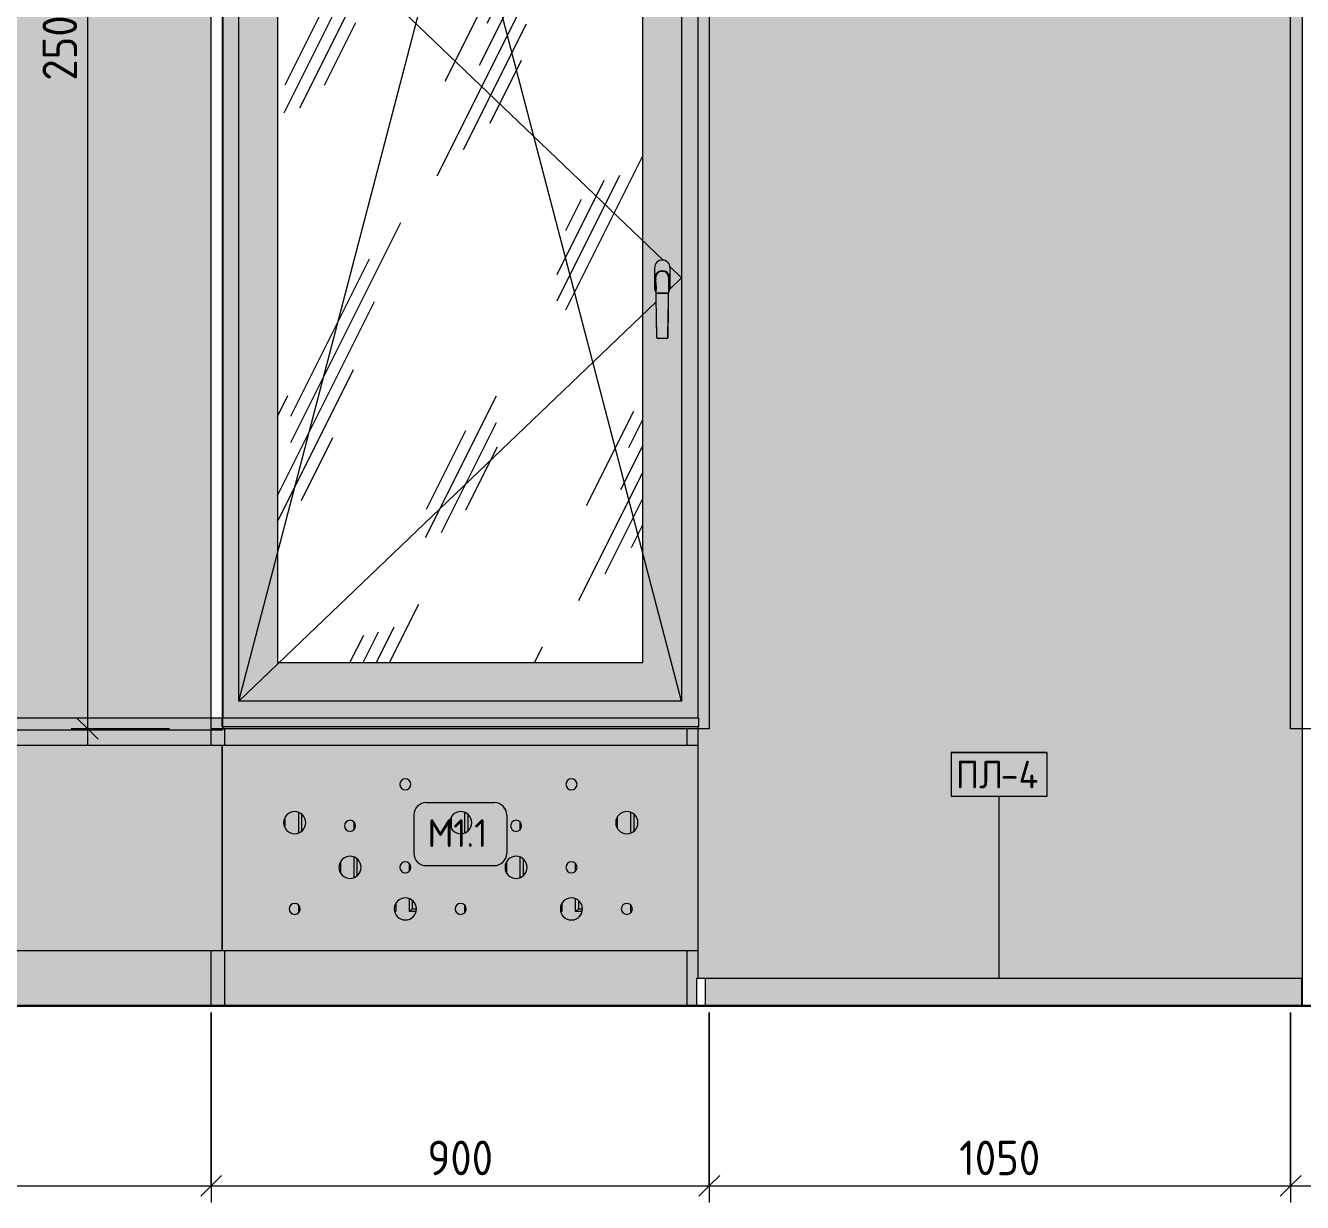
# Model space of a CAD drawing. Header units: millimetres. Extents: x 855 to 54851, y -2301 to 5636.
# Drawn here: x 39955 to 42261, y -355 to 1771 of the extents above; entities that cross this region are included whole.
import ezdxf

# ---------------------------------------------------------------- set-up
doc = ezdxf.new("R2010")
doc.units = ezdxf.units.MM
for name, color, linetype, lineweight in [('A-ANNO-DIMS', 7, 'Continuous', 9), ('A-ANNO-DIMS-25', 7, 'Continuous', 9), ('A-FLOR', 7, 'Continuous', 9), ('A-GENM', 7, 'Continuous', 9), ('A-GENM-IDEN', 7, 'Continuous', 9), ('A-GLAZ', 7, 'Continuous', 9), ('A-WALL-PATT', 7, 'Continuous', 9), ('I-WALL', 7, 'Continuous', 9), ('M-EQPM', 7, 'Continuous', 9), ('Знаки', 7, 'Continuous', 9), ('Марки для знаков', 7, 'Continuous', 9)]:
    doc.layers.add(name, color=color, linetype=linetype, lineweight=lineweight)
doc.layers.add('A-FLOR-FNSH-1', color=7, linetype='Continuous', lineweight=30, true_color=0x3c3c3c)
doc.layers.add('M-EQPM-1', color=7, linetype='Continuous', lineweight=9, true_color=0xe6e6e6, transparency=0.7)
doc.styles.add('GOST Common_5', font='GOST_Common.ttf', dxfattribs={"height": 50})
doc.styles.add('ISOCPEUR_2', font='isocpeur.ttf', dxfattribs={"width": 0.9, "height": 62.5})
doc.dimstyles.new('ISO-2_5_0_9К_БОЛЬШОЙ_1', dxfattribs={"dimscale": 304.8, "dimtxt": 62.248823, "dimasz": 0.123031, "dimexe": 0.098425, "dimexo": 0.246063, "dimgap": 0, "dimtad": 1, "dimdec": 0, "dimrnd": 10, "dimzin": 0, "dimdsep": 46, "dimtxsty": 'ISOCPEUR_2', "dimblk1": 'OBLIQUE', "dimblk2": 'OBLIQUE', "dimsah": 1, "dimcen": 0.09, "dimdle": 0.098425, "dimazin": 0, "dimtfac": 1, "dimtdec": 4, "dimtix": 1, "dimtmove": 0, "dimatfit": 3, "dimfxl": 1, "dimtvp": 1, "dimtolj": 1, "dimtzin": 0, "dimarcsym": 2})

# ---------------------------------------------------------------- blocks, each defined once
blk = doc.blocks.new('120_Окно_СКБ_2Ст_Фрамуга сверху - 120_Окно_СКБ_2Ст_2300х2500_h_ ДОО-19727959-Развертка 1_67-3')
at = {"layer": 'A-GLAZ'}
for p, q in [((-97080, 500), (-97080, 3000)), ((-94780, 500), (-97080, 500))]:
    blk.add_line(p, q, dxfattribs=at)
blk = doc.blocks.new('120_Окно_СКБ_1Ст - 120_Окно_СКБ_1Ст 900х2500_h_ с форточкой-22876038-Развертка 1_67-3')
at = {"layer": 'A-GLAZ'}
h = blk.add_hatch(color=256, dxfattribs=at)
h.paths.add_polyline_path([(-98960, 500), (-98151, 500), (-98151, 504), (-99009, 504), (-99009, 500), (-99006, 500)])
h.paths.add_polyline_path([(-98504, 520), (-98151, 520), (-98151, 2980), (-99008.7, 2980), (-99009, 520), (-98541.4, 520)])
h.paths.add_polyline_path([(-98616.3, 550), (-98980, 550), (-98980, 2080), (-98180, 2080), (-98180, 550), (-98541.4, 550)])
h.paths.add_polyline_path([(-98250, 2110), (-98980, 2110), (-98980, 2950), (-98180, 2950), (-98180, 2110), (-98201.6, 2110)])
h = blk.add_hatch(color=256, dxfattribs=at)
h.paths.add_polyline_path([(-98960, 550), (-98180, 550), (-98180, 2080), (-98980, 2080), (-98980, 550)])
h.paths.add_polyline_path([(-98616.3, 620), (-98910, 620), (-98910, 2010), (-98250, 2010), (-98250, 620), (-98466.6, 620)])
h.paths.add_polyline_path([(-98208, 1205.5), (-98224, 1205.8), (-98224.9, 1206.3), (-98225, 1206.6), (-98226.2, 1288.8), (-98227.1, 1290), (-98228.5, 1293.4), (-98229, 1297), (-98229, 1333), (-98228.5, 1336.6), (-98226.8, 1340.4), (-98224.9, 1342.9), (-98222, 1345.1), (-98218.2, 1346.6), (-98215, 1347), (-98211.4, 1346.5), (-98208, 1345.1), (-98205.1, 1342.9), (-98202.9, 1340), (-98201.5, 1336.6), (-98201, 1333), (-98201, 1297), (-98201.5, 1293.4), (-98202.9, 1290), (-98203.9, 1288.6), (-98204.3, 1265.4), (-98205.1, 1206.3), (-98206.1, 1205.7), (-98207.2, 1205.5)])
h = blk.add_hatch(dxfattribs=at)
h.set_pattern_fill('FP_12', color=256, style=0, pattern_type=2)
h.set_pattern_definition([(63.435, (63.5, 31.75), (-255.5833, 766.7475), [317.5, -190.5, 317.5, -190.5, -403.903]), (63.435, (63.5, 31.75), (-255.5833, 766.7475), [-1016, 127, -276.903]), (63.435, (47.6, 47.6), (-255.5833, 766.7475), [254, -317.5, 190.5, -190.5, -467.403]), (63.435, (47.6, 47.6), (-255.5833, 766.7475), [-952.5, 222.25, -245.153]), (63.435, (47.6, 95.25), (-255.5833, 766.7475), [190.5, -381, 127, -190.5, -530.903]), (63.435, (47.6, 95.25), (-255.5833, 766.7475), [-889, 285.75, -245.153]), (63.435, (95.25, 47.6), (-255.5833, 766.7475), [190.5, -381, 158.75, -6404.653]), (63.435, (142.9, 95.25), (-255.5833, 766.7475), [95.25, -476.25, 63.5, -6499.903]), (63.435, (63.5, 174.6), (-255.5833, 766.7475), [63.5, -476.25, 63.5, -254, -562.653]), (63.435, (63.5, 174.6), (-255.5833, 766.7475), [-857.25, 158.75, -403.903]), (63.435, (349.25, 127), (-255.5833, 766.7475), [317.5, -476.25, 381, -251.503]), (63.435, (349.25, 79.4), (-255.5833, 766.7475), [444.5, -317.5, 476.25, -188.003]), (63.435, (381, 95.25), (-255.5833, 766.7475), [508, -254, 381, -276.903]), (63.435, (428.6, 142.9), (-255.5833, 766.7475), [317.5, -444.5, 254, -403.903]), (63.435, (381, 238.1), (-255.5833, 766.7475), [158.75, -635, 190.5, -435.653]), (63.435, (476.25, 190.5), (-255.5833, 766.7475), [127, -635, 127, -530.903])])
h.paths.add_polyline_path([(-98766, 620), (-98250, 620), (-98250, 2010), (-98910, 2010), (-98910, 620)])
h = blk.add_hatch(color=256, dxfattribs=at)
h.paths.add_polyline_path([(-98227.1, 1315.3), (-98226.9, 1316.9), (-98227, 1315.4)])
h.paths.add_polyline_path([(-98226.1, 1288.6), (-98227, 1314.7), (-98227.1, 1318.7), (-98226.9, 1319), (-98226.6, 1319.4), (-98226.2, 1321.1), (-98225.5, 1322.3), (-98223.5, 1324.6), (-98223.3, 1324.2), (-98222.8, 1325), (-98222.8, 1325.2), (-98220.8, 1326.4), (-98218, 1327.2), (-98214, 1327.5), (-98210.5, 1326.9), (-98207.8, 1325.6), (-98205.2, 1323.2), (-98203.6, 1320.7), (-98203, 1318.8), (-98203.1, 1318.5), (-98202.7, 1317), (-98202.9, 1314.7), (-98203.5, 1304.3), (-98203.9, 1288.6), (-98202.9, 1290), (-98201.4, 1293.6), (-98201, 1298.4), (-98201, 1333), (-98201.5, 1336.6), (-98203.2, 1340.4), (-98205.1, 1342.9), (-98208, 1345.1), (-98211.4, 1346.5), (-98215, 1347), (-98218.6, 1346.5), (-98222, 1345.1), (-98224.9, 1342.9), (-98227.1, 1340), (-98228.5, 1336.6), (-98229, 1333), (-98229, 1297), (-98228.5, 1293.4), (-98227.1, 1290), (-98226.2, 1288.8)])
for points in [[(-98226, 1286.2), (-98225.5, 1286.6), (-98223, 1286.9), (-98222, 1286.9), (-98219.8, 1310.9), (-98219, 1317.1), (-98217.5, 1324.1), (-98216, 1327.5), (-98219.7, 1326.8), (-98222, 1325.8), (-98222.7, 1324.9), (-98222.8, 1324.7), (-98223.4, 1324.2), (-98223.7, 1324.4), (-98224.8, 1323.3), (-98226.4, 1320.7), (-98226.5, 1320.4), (-98226.6, 1319.3), (-98227.1, 1318.6), (-98227, 1314.7), (-98226.7, 1310), (-98226, 1286.2)], [(-98222, 1286.9), (-98208, 1286.9), (-98210.1, 1310.6), (-98211.3, 1318.8), (-98212.5, 1324.1), (-98214, 1327.5), (-98216, 1327.5), (-98217.2, 1325.1), (-98218, 1322.1), (-98219, 1317.1), (-98220.5, 1304.3), (-98221.9, 1287.8)], [(-98222, 1205.5), (-98222, 1286.9), (-98225.5, 1286.6), (-98226, 1286.1), (-98224.9, 1206.3), (-98224, 1205.8), (-98222.8, 1205.5)], [(-98214.6, 1205.5), (-98208, 1205.5), (-98208, 1286.9), (-98222, 1286.9), (-98222, 1205.5), (-98215, 1205.5)], [(-98208, 1205.5), (-98205.9, 1205.8), (-98205.1, 1206.3), (-98205, 1206.6), (-98204.1, 1286.4), (-98205.7, 1286.8), (-98208, 1286.9), (-98208, 1212.5)], [(-98204, 1285.4), (-98204, 1285.5), (-98204, 1285.5)]]:
    blk.add_hatch(color=256, dxfattribs=at).paths.add_polyline_path(points)
h = blk.add_hatch(color=256, dxfattribs=at)
h.paths.add_polyline_path([(-98204, 1286.2), (-98203.1, 1312.5), (-98202.9, 1318), (-98203.1, 1318.5), (-98202.9, 1319), (-98204.7, 1322.6), (-98206.5, 1324.6), (-98209.2, 1326.4), (-98212, 1327.2), (-98213.9, 1327.4), (-98212.7, 1324.7), (-98211.8, 1321.5), (-98211, 1317.1), (-98209.5, 1304.8), (-98207.7, 1286.9), (-98204.5, 1286.6), (-98204.1, 1286.3)])
h.paths.add_polyline_path([(-98203.6, 1319.7), (-98204, 1320.7), (-98203.7, 1319.9)])
for p, q in [((-99030, 500), (-99030, 3000)), ((-98130, 3000), (-98130, 500)), ((-98980, 550), (-98980, 2080)), ((-98980, 550), (-98580, 2080)), ((-98980, 2080), (-98213.2, 1346.8)), ((-98180, 550), (-98580, 2080)), ((-98180, 2080), (-98180, 550)), ((-98910, 2010), (-98910, 620)), ((-98250, 620), (-98250, 2010)), ((-98229, 1333), (-98229, 1297)), ((-98229, 1333), (-98229, 1297)), ((-98227.5, 1314), (-98227.5, 1316)), ((-98225, 1206.6), (-98226.5, 1315.8)), ((-98216.1, 1327.5), (-98213.9, 1327.5)), ((-98216, 1327.5), (-98214, 1327.5)), ((-98214, 1326.5), (-98216, 1326.5)), ((-98203.5, 1316), (-98205, 1206.6)), ((-98202.5, 1316), (-98202.5, 1314)), ((-98201.3, 1335.4), (-98180, 1315)), ((-98180, 1315), (-98201.3, 1294.6)), ((-98201, 1297), (-98201, 1333)), ((-98201, 1297), (-98201, 1333)), ((-98225.8, 1271.2), (-98980, 550)), ((-98226, 1286.2), (-98226, 1285.5)), ((-98226, 1285.5), (-98226, 1286.2)), ((-98226, 1285.5), (-98226, 1285.5)), ((-98224, 1286.8), (-98223, 1286.9)), ((-98223, 1286.9), (-98222, 1286.9)), ((-98208, 1286.9), (-98222, 1286.9)), ((-98222, 1286.9), (-98208, 1286.9)), ((-98208, 1286.9), (-98207, 1286.9)), ((-98207, 1286.9), (-98206, 1286.8)), ((-98204, 1285.5), (-98204, 1286.2)), ((-98204, 1286.2), (-98204, 1285.5)), ((-98208, 1205.5), (-98222, 1205.5)), ((-98208, 1205.5), (-98222, 1205.5)), ((-98910, 620), (-98250, 620)), ((-98180, 550), (-98980, 550)), ((-98130, 500), (-99030, 500))]:
    blk.add_line(p, q, dxfattribs=at)
at = {"layer": 'A-GLAZ', "flags": 128}
for points in [[(-98227.5, 1316), (-98227.1, 1319), (-98226, 1321.7), (-98224.1, 1324.1), (-98221.8, 1326), (-98219, 1327.1), (-98216, 1327.5)], [(-98214, 1327.5), (-98211, 1327.1), (-98208.3, 1326), (-98205.9, 1324.1), (-98204, 1321.7), (-98202.9, 1319), (-98202.5, 1316)], [(-98226.8, 1310.2), (-98227.1, 1311), (-98227.5, 1314)], [(-98227.1, 1311.2), (-98227, 1310.5), (-98226.6, 1304.4), (-98226.3, 1297.4), (-98226.2, 1293.6)], [(-98202.9, 1311.2), (-98203, 1310.5), (-98203.4, 1304.4), (-98203.7, 1297.4), (-98203.8, 1293.6)], [(-98202.5, 1314), (-98202.9, 1311), (-98203.2, 1310.2)], [(-98222, 1286.9), (-98223, 1286.9), (-98224, 1286.8), (-98224.8, 1286.7), (-98225.5, 1286.6), (-98225.9, 1286.4), (-98226, 1286.2)], [(-98226, 1286.2), (-98225.9, 1286.4), (-98225.5, 1286.6)], [(-98225.5, 1286.6), (-98224.8, 1286.7), (-98224, 1286.8)], [(-98204, 1286.2), (-98204.1, 1286.4), (-98204.5, 1286.6), (-98205.2, 1286.7), (-98206, 1286.8), (-98207, 1286.9), (-98208, 1286.9)], [(-98206, 1286.8), (-98205.2, 1286.7), (-98204.5, 1286.6)], [(-98204.5, 1286.6), (-98204.1, 1286.4), (-98204, 1286.2)], [(-98225, 1206.6), (-98225.5, 1247.7), (-98225.7, 1257.5)], [(-98205, 1206.6), (-98204.5, 1247.7), (-98204.3, 1257.5)], [(-98222, 1205.5), (-98222.8, 1205.5), (-98223.5, 1205.6), (-98224.1, 1205.8), (-98224.6, 1206), (-98224.9, 1206.3), (-98225, 1206.6)], [(-98205, 1206.6), (-98205.1, 1206.3), (-98205.4, 1206), (-98205.9, 1205.8), (-98206.5, 1205.6), (-98207.2, 1205.5), (-98208, 1205.5)]]:
    blk.add_lwpolyline(points, dxfattribs=at)
at = {"layer": 'A-GLAZ'}
for centre, radius, start, end in [((-98215, 1333), 14, 0, 180), ((-98215, 1333), 14, 0, 180), ((-98216, 1316), 11.5, 90.2744, 204.8614), ((-98216, 1316), 10.5, 90.2744, 181.3109), ((-98214, 1316), 10.5, 0.0023, 89.7256), ((-98214, 1316), 11.5, 335.1322, 89.7256), ((-98215, 1297), 14, 180, 217.3919), ((-98215, 1297), 14, 180, 217.174), ((-98215, 1297), 14, 322.6053, 0), ((-98215, 1297), 14, 322.826, 0)]:
    blk.add_arc(centre, radius, start, end, dxfattribs=at)
for centre, start_param, end_param in [((-98222, 1206.6), 3.142903, 4.711079), ((-98208, 1206.6), 4.713699, 6.278048)]:
    blk.add_ellipse(centre, major_axis=(3, 0), ratio=0.374607, start_param=start_param, end_param=end_param, dxfattribs=at)
blk = doc.blocks.new('radiator_prado_classic_z_tip_30_po exemplyaru - Classic Z Тип 30-300-V17-Развертка 1_67-3')
at = {"layer": 'M-EQPM-1'}
h = blk.add_hatch(color=256, dxfattribs=at)
h.paths.add_polyline_path([(-98379, 155), (-98373, 156), (-98369, 157.7), (-98364.9, 160.9), (-98361.5, 165.3), (-98359.7, 170), (-98359, 175), (-98359.7, 180.2), (-98362.3, 185.8), (-98364.9, 189.1), (-98369.3, 192.5), (-98374, 194.3), (-98379, 195), (-98384.2, 194.3), (-98389, 192.3), (-98393.1, 189.1), (-98396.5, 184.6), (-98398.3, 180.2), (-98399, 175), (-98398.3, 169.8), (-98396, 164.6), (-98393.1, 160.9), (-98389, 157.7), (-98384.2, 155.7)])
h.paths.add_polyline_path([(-98679, 155), (-98673.8, 155.7), (-98669, 157.7), (-98664.9, 160.9), (-98661.5, 165.3), (-98659.7, 170), (-98659, 175), (-98659.7, 180.2), (-98662.3, 185.8), (-98664.9, 189.1), (-98669.3, 192.5), (-98674.3, 194.4), (-98679, 195), (-98684.2, 194.3), (-98689, 192.3), (-98693.1, 189.1), (-98696.5, 184.6), (-98698.3, 180.2), (-98699, 175), (-98698.3, 169.7), (-98696.3, 165), (-98693.1, 160.8), (-98689, 157.7), (-98684, 155.7)])
h.paths.add_polyline_path([(-98279, 165), (-98276.4, 165.3), (-98274, 166.3), (-98271.5, 168.5), (-98270.3, 170), (-98269.3, 172.4), (-98269, 175), (-98269.3, 177.6), (-98270.3, 180), (-98272.2, 182.3), (-98274, 183.7), (-98276.4, 184.7), (-98279.4, 184.9), (-98281.6, 184.7), (-98284, 183.7), (-98286.1, 182.1), (-98287.7, 180), (-98288.7, 177.6), (-98289, 175), (-98288.7, 172.4), (-98287.5, 169.8), (-98286.1, 167.9), (-98284, 166.3), (-98281.6, 165.3), (-98279.4, 165.1)])
h.paths.add_polyline_path([(-98879, 165), (-98876.4, 165.3), (-98874, 166.3), (-98871.3, 168.7), (-98869.9, 171), (-98869.3, 172.4), (-98869, 175), (-98869.3, 177.6), (-98870.3, 180), (-98872.2, 182.3), (-98874, 183.7), (-98876.4, 184.7), (-98879, 185), (-98881.6, 184.7), (-98884.2, 183.5), (-98886.1, 182.1), (-98887.7, 180), (-98888.7, 177.6), (-98889, 175), (-98888.7, 172.4), (-98887.7, 170), (-98886.1, 167.9), (-98884, 166.3), (-98881.6, 165.3), (-98879.3, 165)])
h.paths.add_polyline_path([(-98579, 165), (-98576.4, 165.3), (-98574, 166.3), (-98571.3, 168.7), (-98570.3, 170), (-98569.3, 172.4), (-98569, 175), (-98569.3, 177.6), (-98570.3, 180), (-98572.2, 182.3), (-98574, 183.7), (-98576.4, 184.7), (-98579, 185), (-98581.6, 184.7), (-98584, 183.7), (-98586.1, 182.1), (-98587.7, 180), (-98588.7, 177.6), (-98589, 175), (-98588.5, 172), (-98587.5, 169.8), (-98586.1, 167.9), (-98584, 166.3), (-98581.6, 165.3)])
h.paths.add_polyline_path([(-98479, 230), (-98473.8, 230.7), (-98469, 232.7), (-98464.9, 235.9), (-98461.7, 240), (-98459.7, 245), (-98459, 250), (-98459.7, 255.2), (-98461.7, 260), (-98464.9, 264.1), (-98469, 267.3), (-98474, 269.3), (-98479, 270), (-98484.2, 269.3), (-98489, 267.3), (-98493.1, 264.1), (-98496.5, 259.6), (-98498.3, 255.2), (-98499, 250), (-98498.3, 244.8), (-98496.3, 240), (-98493.1, 235.9), (-98489, 232.7), (-98484.2, 230.7)])
h.paths.add_polyline_path([(-98779, 230), (-98773.8, 230.7), (-98769, 232.7), (-98764.9, 235.9), (-98761.7, 240), (-98759.7, 245), (-98759, 250), (-98759.7, 255.2), (-98761.7, 260), (-98764.9, 264.1), (-98769, 267.3), (-98774, 269.3), (-98779, 270), (-98784.2, 269.3), (-98789, 267.3), (-98793.1, 264.1), (-98796.5, 259.6), (-98798.3, 255.2), (-98799, 250), (-98798.3, 244.8), (-98796.3, 240), (-98793.1, 235.9), (-98789, 232.7), (-98784.2, 230.7)])
h.paths.add_polyline_path([(-98679, 240), (-98676.4, 240.3), (-98673.8, 241.5), (-98671.5, 243.5), (-98670.3, 245), (-98669.3, 247.4), (-98669, 250), (-98669.3, 252.6), (-98670.3, 255), (-98672.4, 257.4), (-98674, 258.7), (-98676.4, 259.7), (-98679, 260), (-98681.7, 259.6), (-98684, 258.7), (-98686.1, 257.1), (-98687.7, 255), (-98688.7, 252.6), (-98689, 250), (-98688.7, 247.4), (-98687.5, 244.8), (-98686.1, 242.9), (-98683.9, 241.3), (-98681.6, 240.3), (-98679.5, 240.1)])
h.paths.add_polyline_path([(-98379, 240), (-98376.4, 240.3), (-98373.8, 241.5), (-98371.5, 243.5), (-98370.3, 245), (-98369.3, 247.4), (-98369, 250), (-98369.3, 252.6), (-98370.3, 255), (-98371.9, 257.1), (-98374, 258.7), (-98376.4, 259.7), (-98379, 260), (-98381.6, 259.7), (-98384, 258.7), (-98386.7, 256.3), (-98387.7, 255), (-98388.7, 252.6), (-98389, 250), (-98388.7, 247.4), (-98387.5, 244.8), (-98386.1, 242.9), (-98384, 241.3), (-98381.6, 240.3)])
h.paths.add_polyline_path([(-98279, 310.7), (-98273.8, 311.4), (-98269, 313.4), (-98264.3, 317.3), (-98261.5, 321.1), (-98259.6, 326.3), (-98259, 330.7), (-98259.7, 335.9), (-98261.7, 340.7), (-98265.5, 345.3), (-98269, 348), (-98273.8, 350), (-98279.4, 350.6), (-98284.2, 350), (-98289, 348), (-98293.1, 344.8), (-98296.5, 340.3), (-98298.3, 335.9), (-98299, 330.7), (-98298.3, 325.5), (-98296.3, 320.7), (-98293.1, 316.5), (-98289, 313.4), (-98284.2, 311.4), (-98279.4, 310.7)])
h.paths.add_polyline_path([(-98879, 310.7), (-98873.8, 311.4), (-98869, 313.4), (-98864.9, 316.5), (-98861.7, 320.7), (-98859.7, 325.5), (-98859, 330.7), (-98859.7, 335.9), (-98861.7, 340.7), (-98864.9, 344.8), (-98869, 348), (-98873.8, 350), (-98879, 350.7), (-98884.2, 350), (-98889, 348), (-98893.1, 344.8), (-98896.5, 340.3), (-98898.3, 335.9), (-98899, 330.7), (-98898.3, 325.5), (-98896.3, 320.7), (-98893.1, 316.5), (-98889, 313.4), (-98884, 311.3), (-98881.6, 311)])
h.paths.add_polyline_path([(-98579, 310.7), (-98573.8, 311.4), (-98569, 313.4), (-98564.9, 316.5), (-98561.7, 320.7), (-98559.7, 325.5), (-98559, 330.7), (-98559.7, 335.9), (-98561.7, 340.7), (-98564.9, 344.8), (-98569, 348), (-98573.8, 350), (-98579, 350.7), (-98584.2, 350), (-98589, 348), (-98593.1, 344.8), (-98596.5, 340.3), (-98598.3, 335.9), (-98599, 330.7), (-98598.3, 325.5), (-98596.3, 320.7), (-98593.1, 316.5), (-98589, 313.4), (-98584.2, 311.4), (-98581.6, 311)])
h.paths.add_polyline_path([(-98479, 315), (-98476.4, 315.3), (-98473.8, 316.5), (-98471.5, 318.5), (-98470.3, 320), (-98469.3, 322.4), (-98469, 325), (-98469.3, 327.6), (-98470.3, 330), (-98471.9, 332.1), (-98474, 333.7), (-98476.4, 334.7), (-98479, 335), (-98481.6, 334.7), (-98484, 333.7), (-98486.1, 332.1), (-98487.7, 330), (-98488.7, 327.6), (-98489, 325), (-98488.7, 322.4), (-98487.7, 320), (-98485.3, 317.3), (-98484, 316.3), (-98481.6, 315.3), (-98480, 315.1)])
h.paths.add_polyline_path([(-98779, 315), (-98776.4, 315.3), (-98773.8, 316.5), (-98771.5, 318.5), (-98770.3, 320), (-98769.3, 322.4), (-98769, 325), (-98769.3, 327.6), (-98770.3, 330), (-98771.9, 332.1), (-98774, 333.7), (-98776.4, 334.7), (-98779, 335), (-98781.6, 334.7), (-98784.7, 333.1), (-98786.1, 332.1), (-98787.7, 330), (-98788.7, 327.6), (-98789, 325), (-98788.7, 322.4), (-98787.7, 320), (-98786.1, 317.9), (-98784, 316.3), (-98781.6, 315.3)])
h.paths.add_polyline_path([(-98679, 390), (-98675.7, 390.6), (-98674, 391.3), (-98671.5, 393.5), (-98670.1, 395.6), (-98669.3, 397.4), (-98669, 400), (-98669.5, 403.1), (-98670.3, 405), (-98672.4, 407.4), (-98674.5, 408.9), (-98676.4, 409.7), (-98679, 410), (-98682.5, 409.3), (-98684.7, 408.1), (-98686.7, 406.3), (-98687.9, 404.3), (-98688.7, 402.6), (-98689, 400), (-98688.7, 397.4), (-98687.7, 395), (-98686.1, 392.9), (-98684, 391.3), (-98681.6, 390.3)])
h.paths.add_polyline_path([(-98379, 390), (-98376.4, 390.3), (-98374, 391.3), (-98371.5, 393.5), (-98370.1, 395.6), (-98369.3, 397.4), (-98369, 400), (-98369.7, 403.4), (-98370.6, 405.3), (-98372.2, 407.2), (-98374.2, 408.8), (-98376.4, 409.7), (-98379, 410), (-98382.3, 409.4), (-98384, 408.7), (-98386.3, 406.8), (-98388.1, 404.1), (-98388.7, 402.6), (-98389, 400), (-98388.5, 397), (-98387.7, 395), (-98385.7, 392.7), (-98384, 391.3), (-98381.6, 390.3)])
at = {"layer": 'M-EQPM'}
for p, q in [((-98871.5, 312.3), (-98871.5, 349)), ((-98866.5, 346.1), (-98866.5, 315.3)), ((-98571.5, 312.3), (-98571.5, 349)), ((-98566.5, 346.1), (-98566.5, 315.3)), ((-98271.5, 312.3), (-98271.5, 349)), ((-98266.5, 346.1), (-98266.5, 315.3)), ((-98896.5, 340.3), (-98896.5, 321.1)), ((-98771.5, 318.5), (-98771.5, 331.5)), ((-98596.5, 340.3), (-98596.5, 321.1)), ((-98471.5, 318.5), (-98471.5, 331.5)), ((-98296.5, 340.3), (-98296.5, 321.1)), ((-98796.5, 259.6), (-98796.5, 240.4)), ((-98771.5, 231.6), (-98771.5, 268.4)), ((-98766.5, 265.4), (-98766.5, 234.6)), ((-98671.5, 243.5), (-98671.5, 256.5)), ((-98496.5, 259.6), (-98496.5, 240.4)), ((-98471.5, 231.6), (-98471.5, 268.4)), ((-98466.5, 265.4), (-98466.5, 234.6)), ((-98371.5, 243.5), (-98371.5, 256.5)), ((-98696.5, 184.6), (-98696.5, 170)), ((-98671.5, 170), (-98671.5, 193.4)), ((-98666.5, 190.4), (-98666.5, 175)), ((-98396.5, 184.6), (-98396.5, 170)), ((-98371.5, 170), (-98371.5, 193.4)), ((-98366.5, 190.4), (-98366.5, 175)), ((-98871.5, 170), (-98871.5, 181.5)), ((-98869.5, 172), (-98871.5, 170)), ((-98870.3, 170), (-98871.5, 170)), ((-98696.5, 170), (-98698.6, 172.1)), ((-98696.5, 170), (-98698.3, 170)), ((-98666.5, 175), (-98671.5, 170)), ((-98659.7, 170), (-98671.5, 170)), ((-98666.5, 175), (-98659, 175)), ((-98571.5, 170), (-98571.5, 181.5)), ((-98569.5, 172), (-98571.5, 170)), ((-98570.3, 170), (-98571.5, 170)), ((-98396.5, 170), (-98398.6, 172.1)), ((-98396.5, 170), (-98398.3, 170)), ((-98366.5, 175), (-98371.5, 170)), ((-98359.7, 170), (-98371.5, 170)), ((-98366.5, 175), (-98359, 175)), ((-98271.5, 170), (-98271.5, 181.5)), ((-98269.5, 172), (-98271.5, 170)), ((-98270.3, 170), (-98271.5, 170))]:
    blk.add_line(p, q, dxfattribs=at)
blk = doc.blocks.new('Плинтус - Плинтус светлый _сад_-32860287-Развертка 1_67-3')
at = {"layer": 'A-GENM'}
blk.add_hatch(color=256, dxfattribs=at).paths.add_polyline_path([(-97418.7, 0), (-97060.4, 0), (-97060.4, 49.7), (-98137.5, 49.7), (-98137.5, 0), (-98017.5, 0)])
for p, q in [((-98152.5, 0), (-98152.5, 49.7)), ((-98152.5, 49.7), (-98137.5, 49.7)), ((-98137.5, 49.7), (-97060.4, 49.7)), ((-98137.5, 49.7), (-98137.5, 0)), ((-97060.4, 49.7), (-97060.4, 0))]:
    blk.add_line(p, q, dxfattribs=at)
blk = doc.blocks.new('Зашивка радиатора_ с перфорацией М1_1 - Зашивка радиатора_ с перфорацией М1_1-V19-Развертка 1_67-3')
at = {"layer": 'Знаки'}
blk.add_hatch(color=256, dxfattribs=at).paths.add_polyline_path([(-98151, 504), (-98149.8, 504), (-98149.8, 520), (-99009.5, 520), (-99009.5, 504), (-98167.2, 504)])
h = blk.add_hatch(color=256, dxfattribs=at)
h.paths.add_polyline_path([(-99009.8, 100), (-98150, 100), (-98150, 470), (-99009.8, 469.7), (-99009.8, 100)])
h.paths.add_polyline_path([(-98379, 155), (-98384.2, 155.7), (-98389, 157.7), (-98393.1, 160.9), (-98396.5, 165.4), (-98398.3, 170), (-98399, 175), (-98398.3, 180.2), (-98396.3, 185), (-98393.1, 189.1), (-98389, 192.3), (-98384, 194.3), (-98379, 195), (-98373.8, 194.3), (-98369, 192.3), (-98364.9, 189.1), (-98361.5, 184.7), (-98359.7, 180), (-98359.1, 174.5), (-98359.7, 169.8), (-98361.7, 165), (-98364.9, 160.9), (-98369, 157.7), (-98373.8, 155.7)])
h.paths.add_polyline_path([(-98679, 155), (-98684.2, 155.7), (-98689, 157.7), (-98693.1, 160.9), (-98696.5, 165.4), (-98698.3, 170), (-98699, 175), (-98698.3, 180.2), (-98696.3, 185), (-98693.1, 189.1), (-98689, 192.3), (-98684, 194.3), (-98679, 195), (-98673.8, 194.3), (-98669, 192.3), (-98664.9, 189.1), (-98661.5, 184.7), (-98659.7, 180), (-98659, 175), (-98659.7, 169.8), (-98661.8, 164.8), (-98664.9, 160.9), (-98669, 157.7), (-98673.8, 155.7)])
h.paths.add_polyline_path([(-98279, 165), (-98281.6, 165.3), (-98284, 166.3), (-98286.1, 167.9), (-98287.7, 170), (-98288.7, 172.4), (-98289, 175), (-98288.7, 177.6), (-98287.7, 180), (-98285.8, 182.3), (-98284, 183.7), (-98281.6, 184.7), (-98279, 185), (-98276.4, 184.7), (-98274, 183.7), (-98271.5, 181.5), (-98270.3, 180), (-98269.3, 177.6), (-98269, 175), (-98269.3, 172.4), (-98270.3, 170), (-98271.9, 167.9), (-98274, 166.3), (-98276.4, 165.3)])
h.paths.add_polyline_path([(-98879, 165), (-98881.6, 165.3), (-98884, 166.3), (-98886.1, 167.9), (-98887.7, 170), (-98888.7, 172.4), (-98889, 175), (-98888.7, 177.6), (-98887.7, 180), (-98885.8, 182.3), (-98884, 183.7), (-98881.6, 184.7), (-98878.2, 184.9), (-98876.4, 184.7), (-98874, 183.7), (-98871.5, 181.5), (-98870.3, 180), (-98869.3, 177.6), (-98869, 175), (-98869.5, 172), (-98870.3, 170), (-98871.9, 167.9), (-98874, 166.3), (-98876.4, 165.3), (-98878.2, 165.1)])
h.paths.add_polyline_path([(-98579, 165), (-98581.6, 165.3), (-98584, 166.3), (-98586.1, 167.9), (-98588.1, 171), (-98588.7, 172.4), (-98589, 175), (-98588.7, 177.6), (-98587.7, 180), (-98585.8, 182.3), (-98584, 183.7), (-98581.6, 184.7), (-98579, 185), (-98576.4, 184.7), (-98574, 183.7), (-98571.5, 181.5), (-98570.3, 180), (-98569.3, 177.6), (-98569, 175), (-98569.5, 172), (-98570.4, 169.9), (-98572.7, 167.4), (-98574, 166.3), (-98576.4, 165.3), (-98578.8, 165)])
h.paths.add_polyline_path([(-98479, 230), (-98484.2, 230.7), (-98489.3, 232.9), (-98493.1, 235.9), (-98496.3, 240), (-98498.3, 244.8), (-98499, 250), (-98498.3, 255.2), (-98496.3, 260), (-98493.1, 264.1), (-98489, 267.3), (-98484, 269.3), (-98479, 270), (-98473.8, 269.3), (-98469, 267.3), (-98464.9, 264.1), (-98461.5, 259.7), (-98459.7, 255), (-98459, 250), (-98459.7, 244.8), (-98461.7, 240), (-98464.9, 235.9), (-98469, 232.7), (-98473.8, 230.7)])
h.paths.add_polyline_path([(-98779, 230), (-98784.2, 230.7), (-98789, 232.7), (-98793.1, 235.9), (-98796.3, 240), (-98798.3, 244.8), (-98799, 250), (-98798.3, 255.2), (-98796.3, 260), (-98793.1, 264.1), (-98789, 267.3), (-98784, 269.3), (-98779, 270), (-98773.8, 269.3), (-98769, 267.3), (-98764.9, 264.1), (-98761.5, 259.7), (-98759.7, 255), (-98759, 250), (-98759.7, 244.8), (-98761.7, 240), (-98764.9, 235.9), (-98769, 232.7), (-98773.8, 230.7)])
h.paths.add_polyline_path([(-98679, 240), (-98681.6, 240.3), (-98684, 241.3), (-98686.3, 243.2), (-98687.7, 245), (-98688.7, 247.4), (-98689, 250), (-98688.7, 252.6), (-98687.7, 255), (-98686.1, 257.1), (-98684, 258.7), (-98681.6, 259.7), (-98679, 260), (-98676.4, 259.7), (-98674, 258.7), (-98671.9, 257.1), (-98670.3, 255), (-98669.3, 252.6), (-98669, 250), (-98669.6, 246.9), (-98670.3, 245), (-98671.9, 242.9), (-98674, 241.3), (-98676.4, 240.3)])
h.paths.add_polyline_path([(-98379, 240), (-98381.6, 240.3), (-98384, 241.3), (-98386.3, 243.2), (-98387.9, 245.6), (-98388.7, 247.4), (-98389, 250), (-98388.7, 252.6), (-98387.7, 255), (-98386.1, 257.1), (-98384, 258.7), (-98381.6, 259.7), (-98379, 260), (-98376.4, 259.7), (-98374, 258.7), (-98371.9, 257.1), (-98370.3, 255), (-98369.3, 252.6), (-98369, 250), (-98369.3, 247.4), (-98370.3, 245), (-98371.9, 242.9), (-98374, 241.3), (-98376.4, 240.3)])
h.paths.add_polyline_path([(-98279, 310.7), (-98284.2, 311.4), (-98289, 313.4), (-98293.1, 316.5), (-98296.3, 320.7), (-98298.3, 325.5), (-98299, 330.7), (-98298.3, 335.9), (-98296.3, 340.7), (-98293.1, 344.8), (-98289, 348), (-98284.2, 350), (-98279, 350.7), (-98273.8, 350), (-98269, 348), (-98264.9, 344.8), (-98261.7, 340.7), (-98259.7, 335.9), (-98259, 330.7), (-98259.7, 325.5), (-98261.7, 320.7), (-98264.9, 316.5), (-98269, 313.4), (-98274, 311.3)])
h.paths.add_polyline_path([(-98879, 310.7), (-98884.2, 311.4), (-98889, 313.4), (-98893.1, 316.5), (-98896.3, 320.7), (-98898.3, 325.5), (-98899, 330.7), (-98898.3, 335.9), (-98896.3, 340.7), (-98893.1, 344.8), (-98889, 348), (-98884.2, 350), (-98878.2, 350.6), (-98873.8, 350), (-98869, 348), (-98864.9, 344.8), (-98861.7, 340.7), (-98859.7, 335.9), (-98859.1, 330), (-98859.9, 325), (-98861.7, 320.7), (-98864.9, 316.5), (-98869, 313.4), (-98873.8, 311.4), (-98878.2, 310.8)])
h.paths.add_polyline_path([(-98579, 310.7), (-98584.2, 311.4), (-98589, 313.4), (-98593.1, 316.5), (-98596.3, 320.7), (-98598.3, 325.5), (-98599, 330.7), (-98598.3, 335.9), (-98596.3, 340.7), (-98593.1, 344.8), (-98589, 348), (-98584.2, 350), (-98578.8, 350.7), (-98573.8, 350), (-98569, 348), (-98564.9, 344.8), (-98561.7, 340.7), (-98559.7, 335.9), (-98559.1, 330), (-98559.9, 325), (-98561.7, 320.7), (-98564.9, 316.5), (-98569, 313.4), (-98573.8, 311.4), (-98578.8, 310.7)])
h.paths.add_polyline_path([(-98479, 315), (-98481.6, 315.3), (-98484, 316.3), (-98486.1, 317.9), (-98487.9, 320.7), (-98488.7, 322.4), (-98489, 325), (-98488.7, 327.6), (-98487.7, 330), (-98485.3, 332.7), (-98484, 333.7), (-98481.6, 334.7), (-98479, 335), (-98476.4, 334.7), (-98474, 333.7), (-98471.9, 332.1), (-98470.3, 330), (-98469.3, 327.6), (-98469.1, 324.5), (-98469.3, 322.4), (-98470.3, 320), (-98471.9, 317.9), (-98474, 316.3), (-98476.4, 315.3)])
h.paths.add_polyline_path([(-98779, 315), (-98781.6, 315.3), (-98784.7, 316.9), (-98786.1, 317.9), (-98787.9, 320.7), (-98788.7, 322.4), (-98789, 325), (-98788.7, 327.6), (-98787.7, 330), (-98786.1, 332.1), (-98784, 333.7), (-98781.6, 334.7), (-98779, 335), (-98776.4, 334.7), (-98774, 333.7), (-98771.9, 332.1), (-98770.3, 330), (-98769.3, 327.6), (-98769, 325), (-98769.3, 322.4), (-98770.3, 320), (-98771.9, 317.9), (-98774, 316.3), (-98776.4, 315.3)])
h.paths.add_polyline_path([(-98379, 390), (-98381.6, 390.3), (-98384, 391.3), (-98386.1, 392.9), (-98387.9, 395.6), (-98388.7, 397.4), (-98388.9, 400.8), (-98388.5, 403.1), (-98387.7, 405), (-98385.8, 407.3), (-98383.8, 408.8), (-98381.6, 409.7), (-98379, 410), (-98376.4, 409.7), (-98374, 408.7), (-98371.9, 407.1), (-98370.1, 404.4), (-98369.3, 402.6), (-98369, 400), (-98369.7, 396.6), (-98370.3, 395), (-98371.9, 392.9), (-98374, 391.3), (-98376.4, 390.3)])
h.paths.add_polyline_path([(-98679, 390), (-98681.6, 390.3), (-98684, 391.3), (-98686.1, 392.9), (-98688, 395.8), (-98688.7, 397.4), (-98688.9, 400.9), (-98688.5, 403.1), (-98687.7, 405), (-98686.1, 407.1), (-98684, 408.7), (-98681.6, 409.7), (-98679, 410), (-98675.6, 409.3), (-98673.3, 408.1), (-98671.9, 407.1), (-98670.3, 405), (-98669.3, 402.6), (-98669, 400), (-98669.3, 397.4), (-98670.3, 395), (-98671.9, 392.9), (-98674, 391.3), (-98676.4, 390.3)])
for p, q in [((-99010, 520), (-98149.8, 520)), ((-99010, 504), (-99010, 520)), ((-98149.8, 520), (-98149.8, 504)), ((-98149.8, 504), (-99010, 504)), ((-98150, 470), (-99010, 470)), ((-99010, 470), (-99010, 100)), ((-98150, 100), (-98150, 470)), ((-99010, 100), (-98150, 100))]:
    blk.add_line(p, q, dxfattribs=at)
for centre, radius, start, end in [((-98679, 400), 10, 0, 180), ((-98679, 400), 10, 180, 0), ((-98379, 400), 10, 360, 180), ((-98379, 400), 10, 180, 0), ((-98879, 330.7), 20, 0, 180), ((-98579, 330.7), 20, 0, 180), ((-98279, 330.7), 20, 0, 180), ((-98879, 330.7), 20, 180, 0), ((-98779, 325), 10, 0, 180), ((-98779, 325), 10, 180, 0), ((-98579, 330.7), 20, 180, 0), ((-98479, 325), 10, 0, 180), ((-98479, 325), 10, 180, 0), ((-98279, 330.7), 20, 180, 0), ((-98779, 250), 20, 0, 180), ((-98679, 250), 10, 0, 180), ((-98479, 250), 20, 0, 180), ((-98379, 250), 10, 360, 180), ((-98779, 250), 20, 180, 0), ((-98679, 250), 10, 180, 0), ((-98479, 250), 20, 180, 0), ((-98379, 250), 10, 180, 0), ((-98879, 175), 10, 0, 180), ((-98679, 175), 20, 0, 180), ((-98579, 175), 10, 0, 180), ((-98379, 175), 20, 0, 180), ((-98279, 175), 10, 0, 180), ((-98879, 175), 10, 180, 0), ((-98679, 175), 20, 180, 0), ((-98579, 175), 10, 180, 0), ((-98379, 175), 20, 180, 0), ((-98279, 175), 10, 180, 0)]:
    blk.add_arc(centre, radius, start, end, dxfattribs=at)
blk = doc.blocks.new('Зашивка_ торцевая панель - Зашивка_ торцевая панель Т2-V22-Развертка 1_67-3')
at = {"layer": 'Знаки'}
for points in [[(-98167.2, 470), (-98151, 470), (-98151, 500), (-98170, 500), (-98170, 470)], [(-98152.5, 0), (-98152.5, 49.7), (-98151, 49.7), (-98151, 100), (-98170, 100), (-98170, 0), (-98167.2, 0)]]:
    blk.add_hatch(color=256, dxfattribs=at).paths.add_polyline_path(points)
for p, q in [((-98170, 470), (-98170, 500)), ((-98151, 500), (-98170, 500)), ((-98170, 0), (-98170, 100))]:
    blk.add_line(p, q, dxfattribs=at)
blk = doc.blocks.new('Зашивка_ опоясывающая панель - Зашивка_ опоясывающая панель Т2_1-V26-Развертка 1_67-3')
at = {"layer": 'Знаки'}
for points in [[(-99006, 470), (-99006, 500), (-99009.5, 500), (-99009.5, 497.9), (-99030, 497.9), (-99030, 470), (-99009.8, 470)], [(-99030, 0), (-99006, 0), (-99006, 100), (-99030, 100), (-99030, 59.6)]]:
    blk.add_hatch(color=256, dxfattribs=at).paths.add_polyline_path(points)
for p, q in [((-99030, 470), (-99030, 497.9)), ((-99006, 500), (-99009.5, 500)), ((-99006, 500), (-99006, 470)), ((-99030, 0), (-99030, 100)), ((-99006, 100), (-99006, 0))]:
    blk.add_line(p, q, dxfattribs=at)
blk = doc.blocks.new('Зашивка без перфорации М3_2_1 - М3_2_3-31137425-Развертка 1_67-3')
at = {"layer": 'Знаки'}
for points in [[(-99009.5, 497.9), (-99009.5, 520), (-99949.8, 520), (-99949.8, 497.9), (-99026.3, 497.9)], [(-99949.8, 100), (-99009.8, 100), (-99009.8, 470), (-99949.8, 470), (-99949.8, 187.2)]]:
    blk.add_hatch(color=256, dxfattribs=at).paths.add_polyline_path(points)
for p, q in [((-99949.8, 520), (-99009.5, 520)), ((-99949.8, 497.9), (-99949.8, 520)), ((-99009.5, 520), (-99009.5, 497.9)), ((-99009.5, 497.9), (-99949.8, 497.9)), ((-99009.8, 470), (-99949.8, 470)), ((-99949.8, 470), (-99949.8, 100)), ((-99009.8, 100), (-99009.8, 470)), ((-99949.8, 100), (-99009.8, 100))]:
    blk.add_line(p, q, dxfattribs=at)
blk = doc.blocks.new('DIMBLOCK33-Развертка 1_67-3')
at = {"layer": 'A-ANNO-DIMS-25'}
for p, q in [((39389.8, -12.2), (39389.8, -355.3)), ((39389.8, -325.3), (39389.8, -12.2)), ((40289.8, -12.2), (40289.8, -355.3)), ((40289.8, -325.3), (40289.8, -12.2)), ((39389.8, -325.3), (40289.8, -325.3))]:
    blk.add_line(p, q, dxfattribs=at)
at = {"layer": 'A-ANNO-DIMS-25', "lineweight": 20}
for p, q in [((39389.8, -325.3), (39408.6, -306.5)), ((40289.8, -325.3), (40308.6, -306.5)), ((39389.8, -325.3), (39371.1, -344)), ((40289.8, -325.3), (40271.1, -344))]:
    blk.add_line(p, q, dxfattribs=at)
at = {"layer": 'A-ANNO-DIMS-25', "color": 0, "insert": (39780.6, -243.6), "char_height": 62.5, "width": 142.215, "attachment_point": 1, "line_spacing_factor": 1.149209, "style": 'ISOCPEUR_2'}
blk.add_mtext('900', dxfattribs=at)
blk = doc.blocks.new('_Oblique')
at = {"color": 0, "linetype": 'ByBlock', "lineweight": -2}
blk.add_line((-0.5, -0.5), (0.5, 0.5), dxfattribs=at)
blk = doc.blocks.new('DIMBLOCK34-Развертка 1_67-3')
at = {"layer": 'A-ANNO-DIMS-25'}
for p, q in [((40289.8, -12.2), (40289.8, -355.3)), ((40289.8, -325.3), (40289.8, -12.2)), ((41189.8, -12.2), (41189.8, -355.3)), ((41189.8, -325.3), (41189.8, -12.2)), ((40289.8, -325.3), (41189.8, -325.3))]:
    blk.add_line(p, q, dxfattribs=at)
at = {"layer": 'A-ANNO-DIMS-25', "lineweight": 20}
for p, q in [((40289.8, -325.3), (40308.6, -306.5)), ((41189.8, -325.3), (41208.6, -306.5)), ((40289.8, -325.3), (40271.1, -344)), ((41189.8, -325.3), (41171.1, -344))]:
    blk.add_line(p, q, dxfattribs=at)
at = {"layer": 'A-ANNO-DIMS-25', "color": 0, "insert": (40680.6, -243.6), "char_height": 62.5, "width": 142.215, "attachment_point": 1, "line_spacing_factor": 1.149209, "style": 'ISOCPEUR_2'}
blk.add_mtext('900', dxfattribs=at)
blk = doc.blocks.new('DIMBLOCK35-Развертка 1_67-3')
at = {"layer": 'A-ANNO-DIMS-25'}
for p, q in [((41189.8, -12.2), (41189.8, -355.3)), ((41189.8, -325.3), (41189.8, -12.2)), ((42239.8, -12.2), (42239.8, -355.3)), ((42239.8, -325.3), (42239.8, -12.2)), ((41189.8, -325.3), (42239.8, -325.3))]:
    blk.add_line(p, q, dxfattribs=at)
at = {"layer": 'A-ANNO-DIMS-25', "lineweight": 20}
for p, q in [((41189.8, -325.3), (41208.6, -306.5)), ((42239.8, -325.3), (42258.6, -306.5)), ((41189.8, -325.3), (41171.1, -344)), ((42239.8, -325.3), (42221.1, -344))]:
    blk.add_line(p, q, dxfattribs=at)
at = {"layer": 'A-ANNO-DIMS-25', "color": 0, "insert": (41641.2, -243.6), "char_height": 62.5, "width": 176.691, "attachment_point": 1, "line_spacing_factor": 1.149209, "style": 'ISOCPEUR_2'}
blk.add_mtext('1050', dxfattribs=at)
blk = doc.blocks.new('DIMBLOCK36-Развертка 1_67-3')
at = {"layer": 'A-ANNO-DIMS-25'}
for p, q in [((42239.8, -12.2), (42239.8, -355.3)), ((42239.8, -325.3), (42239.8, -12.2)), ((44539.8, -12.2), (44539.8, -355.3)), ((44539.8, -325.3), (44539.8, -12.2)), ((42239.8, -325.3), (44539.8, -325.3))]:
    blk.add_line(p, q, dxfattribs=at)
at = {"layer": 'A-ANNO-DIMS-25', "lineweight": 20}
for p, q in [((42239.8, -325.3), (42258.6, -306.5)), ((44539.8, -325.3), (44558.6, -306.5)), ((42239.8, -325.3), (42221.1, -344)), ((44539.8, -325.3), (44521.1, -344))]:
    blk.add_line(p, q, dxfattribs=at)
at = {"layer": 'A-ANNO-DIMS-25', "color": 0, "insert": (43310.8, -243.6), "char_height": 62.5, "width": 189.619, "attachment_point": 1, "line_spacing_factor": 1.149209, "style": 'ISOCPEUR_2'}
blk.add_mtext('2300', dxfattribs=at)
blk = doc.blocks.new('DIMBLOCK41-Развертка 1_67-3')
at = {"layer": 'A-ANNO-DIMS-25'}
for p, q in [((40214.8, 3000), (40036.9, 3000)), ((40066.9, 470), (40066.9, 3000)), ((40066.9, 3000), (40214.8, 3000)), ((40214.8, 500), (40036.9, 500)), ((40066.9, 500), (40214.8, 500))]:
    blk.add_line(p, q, dxfattribs=at)
at = {"layer": 'A-ANNO-DIMS-25', "lineweight": 20}
for p, q in [((40066.9, 3000), (40048.2, 3018.7)), ((40066.9, 3000), (40085.7, 2981.2)), ((40066.9, 500), (40048.2, 518.8)), ((40066.9, 500), (40085.7, 481.3))]:
    blk.add_line(p, q, dxfattribs=at)
at = {"layer": 'A-ANNO-DIMS-25', "color": 0, "insert": (39985.3, 1671), "char_height": 62.5, "width": 189.619, "attachment_point": 1, "rotation": 90, "line_spacing_factor": 1.149209, "style": 'ISOCPEUR_2'}
blk.add_mtext('2500', dxfattribs=at)
blk = doc.blocks.new('Mark Reiling - Mark Reiling-26174330-Развертка 1_67-3')
at = {"layer": 'A-GENM-IDEN'}
for p, q in [((-97693.2, 457.5), (-97693.2, 378.7)), ((-97693.2, 457.5), (-97519.7, 457.5)), ((-97519.7, 457.5), (-97693.2, 457.5)), ((-97693.2, 457.5), (-97693.2, 378.7)), ((-97519.7, 378.7), (-97519.7, 457.5)), ((-97519.7, 378.7), (-97519.7, 457.5)), ((-97693.2, 378.7), (-97519.7, 378.7)), ((-97693.2, 378.7), (-97519.7, 378.7))]:
    blk.add_line(p, q, dxfattribs=at)
blk = doc.blocks.new('Марка_Знаки - В прямоуг_Наименование краткое-30718135-Развертка 1_67-3')
at = {"layer": 'Марки для знаков'}
for p, q in [((-100441.2, 366.9), (-100318.5, 366.9)), ((-100463.7, 344.4), (-100463.7, 275.4)), ((-100296, 344.4), (-100296, 275.6)), ((-100441.4, 253.1), (-100318.5, 253.1))]:
    blk.add_line(p, q, dxfattribs=at)
for centre, radius, start, end in [((-100441.2, 344.4), 22.5, 90, 180), ((-100318.5, 344.4), 22.5, 360, 90), ((-100441.4, 275.4), 22.3, 180, 270), ((-100318.5, 275.6), 22.5, 270, 360)]:
    blk.add_arc(centre, radius, start, end, dxfattribs=at)

msp = doc.modelspace()

# ---------------------------------------------------------------- hatches: boundary and pattern name
at = {"layer": 'A-WALL-PATT'}
h = msp.add_hatch(color=256, dxfattribs=at)
h.paths.add_polyline_path([(39249.5, 0), (39370.1, 0), (39370.1, 500), (38510.1, 500), (38510.1, 497.9), (38509.1, 497.9), (38509.1, 470), (39369.8, 470), (39369.8, 100), (38509.1, 99.9), (38509.1, 0), (39247.9, 0)])
h.paths.add_polyline_path([(38485.1, 0), (38485.1, 100), (37794.8, 100), (37794.8, 0), (38458.1, 0)])
h.paths.add_polyline_path([(40254.5, 0), (40289.8, 0), (40289.8, 100), (39394.1, 100), (39394.1, 0), (40104.8, 0)])
h.paths.add_polyline_path([(40703.6, 0), (41149.8, 0), (41149.8, 100), (40313.8, 100), (40313.8, 0), (40553.9, 0)])
h.paths.add_polyline_path([(39243.7, 165.5), (39245.8, 166.3), (39247.9, 167.9), (39249.5, 170), (39250.5, 172.4), (39250.8, 175), (39250.5, 177.6), (39249.5, 180), (39247.6, 182.3), (39245.8, 183.7), (39243.7, 184.5), (39243.7, 166.3)])
h.paths.add_polyline_path([(39243.7, 311.1), (39246, 311.4), (39250.8, 313.4), (39255, 316.5), (39258.1, 320.7), (39260.1, 325.5), (39260.8, 330.7), (39260.1, 335.9), (39258.1, 340.7), (39255, 344.8), (39250.8, 348), (39246, 350), (39243.7, 350.3), (39243.7, 311.4)])
h.paths.add_polyline_path([(41149.8, 470), (41149.8, 500), (40313.8, 500), (40313.8, 470), (41115.2, 470)])
h.paths.add_polyline_path([(38458.1, 470), (38485.1, 470), (38485.1, 497.9), (37794.8, 497.9), (37794.8, 470), (38446.7, 470)])
h.paths.add_polyline_path([(39506, 470), (40289.8, 470), (40289.8, 497.9), (39394.1, 497.9), (39394.1, 470), (39496.6, 470)])
h.paths.add_polyline_path([(38308.4, 520), (38489.8, 520), (38489.8, 3000), (39389.8, 3000), (39389.8, 520), (40289.8, 520), (40289.8, 3000), (41168.8, 3000), (41168.8, 3700), (37770.8, 3700), (37770.8, 520), (37894.6, 520)])
for points in [[(42259.8, 0), (42259.8, 3700), (41168.8, 3700), (41168.8, 520), (41170.1, 520), (41170.1, 504), (41168.8, 504), (41168.8, 470), (41169.8, 470), (41169.8, 100), (41168.8, 100), (41168.8, 49.7), (42259.4, 49.7), (42259.4, 0)], [(42259.8, 0), (42260.8, 0), (42260.8, 3700), (42259.8, 3700), (42259.8, 97.6)], [(42261.5, 0), (42261.7, 0), (42261.7, 3700), (42260.8, 3700), (42260.8, 0)]]:
    msp.add_hatch(color=256, dxfattribs=at).paths.add_polyline_path(points)
at = {"layer": 'I-WALL'}
h = msp.add_hatch(color=256, dxfattribs=at)
h.paths.add_polyline_path([(40310.3, 500), (40310.8, 500), (40310.8, 504), (40310.3, 504), (40310.3, 501.7)])
h.paths.add_polyline_path([(40310.8, 520), (40310.8, 3000), (40309.8, 3000), (40309.8, 520), (40310.3, 520)])

# ---------------------------------------------------------------- linework, layer by layer
at = {"layer": 'A-FLOR'}
msp.add_line((47290.2, -0.1), (37709.6, -0.1), dxfattribs=at)
at = {"layer": 'A-FLOR-FNSH-1'}
msp.add_line((47268.8, 0), (37750.8, 0), dxfattribs=at)
at = {"layer": 'A-GENM-IDEN'}
msp.add_line((41713.4, 49.7), (41713.4, 377.7), dxfattribs=at)
at = {"layer": 'I-WALL'}
for p, q in [((41168.8, 3700), (41168.8, 520)), ((42260.8, 3700), (42260.8, 0)), ((40289.8, 520), (40289.8, 3000)), ((40309.8, 3000), (40309.8, 520)), ((40310.8, 3000), (40310.8, 520)), ((40310.8, 504), (40310.8, 500)), ((41149.8, 500), (40313.8, 500)), ((41168.8, 504), (41168.8, 470)), ((41168.8, 100), (41168.8, 49.7))]:
    msp.add_line(p, q, dxfattribs=at)

# ---------------------------------------------------------------- block references
at = {"layer": 'A-GENM'}
msp.add_blockref('Плинтус - Плинтус светлый _сад_-32860287-Развертка 1_67-3', (139319.8, 0), dxfattribs=at)
at = {"layer": 'A-GENM-IDEN'}
msp.add_blockref('Mark Reiling - Mark Reiling-26174330-Развертка 1_67-3', (139319.8, 0), dxfattribs=at)
at = {"layer": 'A-GLAZ'}
for name in ['120_Окно_СКБ_1Ст - 120_Окно_СКБ_1Ст 900х2500_h_ с форточкой-22876038-Развертка 1_67-3', '120_Окно_СКБ_2Ст_Фрамуга сверху - 120_Окно_СКБ_2Ст_2300х2500_h_ ДОО-19727959-Развертка 1_67-3']:
    msp.add_blockref(name, (139319.8, 0), dxfattribs=at)
at = {"layer": 'M-EQPM'}
msp.add_blockref('radiator_prado_classic_z_tip_30_po exemplyaru - Classic Z Тип 30-300-V17-Развертка 1_67-3', (139319.8, 0), dxfattribs=at)
at = {"layer": 'Знаки'}
for name in ['Зашивка без перфорации М3_2_1 - М3_2_3-31137425-Развертка 1_67-3', 'Зашивка радиатора_ с перфорацией М1_1 - Зашивка радиатора_ с перфорацией М1_1-V19-Развертка 1_67-3', 'Зашивка_ опоясывающая панель - Зашивка_ опоясывающая панель Т2_1-V26-Развертка 1_67-3', 'Зашивка_ торцевая панель - Зашивка_ торцевая панель Т2-V22-Развертка 1_67-3']:
    msp.add_blockref(name, (139319.8, 0), dxfattribs=at)
at = {"layer": 'Марки для знаков'}
msp.add_blockref('Марка_Знаки - В прямоуг_Наименование краткое-30718135-Развертка 1_67-3', (141119.8, 0), dxfattribs=at)

# ---------------------------------------------------------------- texts
at = {"layer": 'A-GENM-IDEN', "char_height": 50, "attachment_point": 1, "style": 'GOST Common_5'}
for s, insert, width in [('ПЛ', (41634.9, 442.6), 98.207), ('-4', (41715.9, 442.6), 94.198)]:
    msp.add_mtext(s, dxfattribs=dict(at, insert=insert, width=width))
at = {"layer": 'Марки для знаков', "char_height": 50, "attachment_point": 1, "style": 'GOST Common_5'}
for s, insert, width in [('\\fGOST Common|b0|i0|c204|p34|;М', (40680.8, 336.8), 56.118), ('1.1', (40727.1, 336.8), 78.165)]:
    msp.add_mtext(s, dxfattribs=dict(at, insert=insert, width=width))

# ---------------------------------------------------------------- dimensions: what is measured, and where the dimension line sits
at = {"layer": 'A-ANNO-DIMS'}
dim = msp.add_linear_dim(base=(40066.9, 3000), p1=(40289.8, 500), p2=(40289.8, 3000), angle=90, dimstyle='ISO-2_5_0_9К_БОЛЬШОЙ_1', override={"dimpost": '<>', "dimfxl": 2500}, dxfattribs=at)
dim.commit()
dim.dimension.update_dxf_attribs({"geometry": 'DIMBLOCK41-Развертка 1_67-3', "text_midpoint": (40035.7, 1750)})
for base, p1, p2, override, picture, middle in [((40289.8, -325.3), (39389.8, 62.8), (40289.8, 62.8), {"dimpost": '<>', "dimfxl": 900.000018}, 'DIMBLOCK33-Развертка 1_67-3', (39839.8, -294)), ((41189.8, -325.3), (40289.8, 62.8), (41189.8, 62.8), {"dimpost": '<>', "dimfxl": 900}, 'DIMBLOCK34-Развертка 1_67-3', (40739.8, -294)), ((42239.8, -325.3), (41189.8, 62.8), (42239.8, 62.8), {"dimpost": '<>', "dimfxl": 1050}, 'DIMBLOCK35-Развертка 1_67-3', (41714.8, -294)), ((44539.8, -325.3), (42239.8, 62.8), (44539.8, 62.8), {"dimpost": '<>', "dimfxl": 2300}, 'DIMBLOCK36-Развертка 1_67-3', (43389.8, -294))]:
    dim = msp.add_linear_dim(base=base, p1=p1, p2=p2, dimstyle='ISO-2_5_0_9К_БОЛЬШОЙ_1', override=override, dxfattribs=at)
    dim.commit()
    dim.dimension.update_dxf_attribs({"geometry": picture, "text_midpoint": middle})

doc.saveas('drawing.dxf')
